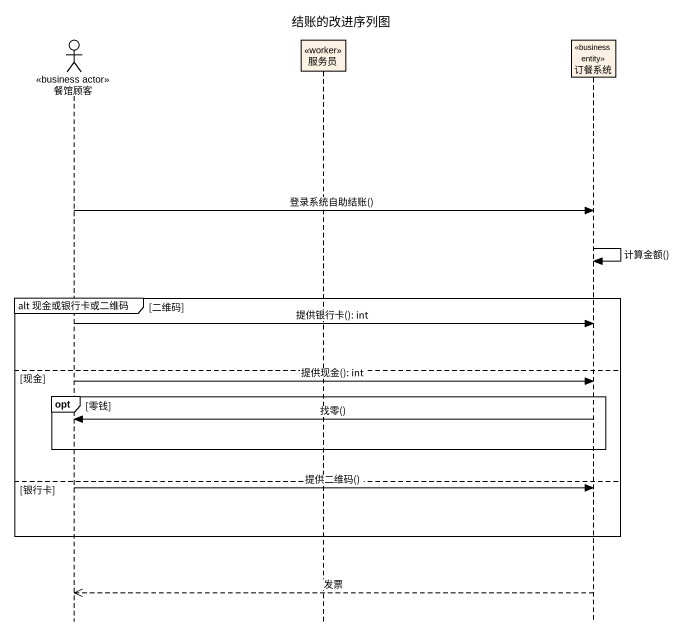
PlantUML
@startuml
title 结账的改进序列图
hide footbox
actor 餐馆顾客 <<business actor>>
participant 服务员 <<worker>>
participant 订餐系统 <<business entity>>

餐馆顾客 -> 订餐系统 : 登录系统自助结账()
订餐系统 -> 订餐系统 : 计算金额()
group alt 现金或银行卡或二维码 [二维码]
  餐馆顾客 -> 订餐系统 : 提供银行卡(): int
else 现金
  餐馆顾客 -> 订餐系统 : 提供现金(): int
  opt 零钱
    订餐系统 -> 餐馆顾客 : 找零()
  end
else 银行卡
  餐馆顾客 -> 订餐系统 : 提供二维码()
end
订餐系统 -->> 餐馆顾客 : 发票
@enduml
